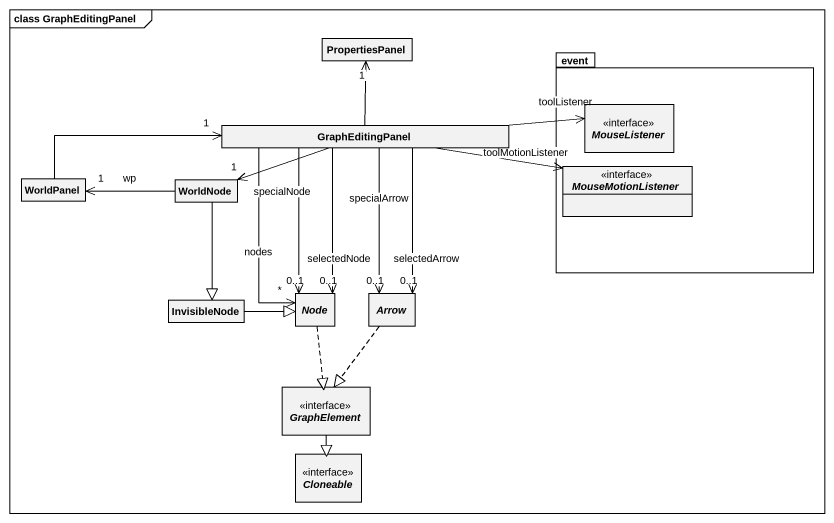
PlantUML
@startuml
mainframe class GraphEditingPanel
hide circle
hide empty members
class PropertiesPanel
package event {
  interface MouseListener
  interface MouseMotionListener
}
class GraphEditingPanel
class WorldPanel
class WorldNode
class InvisibleNode
abstract class "Node" as Node_
abstract class Arrow
interface GraphElement
interface Cloneable
GraphEditingPanel -up-> "1" PropertiesPanel
GraphEditingPanel -right-> MouseListener : toolListener
GraphEditingPanel -left-> "1" WorldNode
GraphEditingPanel -right-> MouseMotionListener : toolMotionListener
GraphEditingPanel --> "0..1" Node_ : specialNode
GraphEditingPanel --> "0..1" Node_ : selectedNode
GraphEditingPanel --> "*" Node_ : nodes
GraphEditingPanel --> "0..1" Arrow : specialArrow
GraphEditingPanel --> "0..1" Arrow : selectedArrow
WorldPanel -right-> "1" GraphEditingPanel
WorldNode -left-> "1" WorldPanel : wp
WorldNode --|> InvisibleNode
InvisibleNode -right-|> Node_
Node_ ..|> GraphElement
Arrow ..|> GraphElement
GraphElement --|> Cloneable
@enduml
